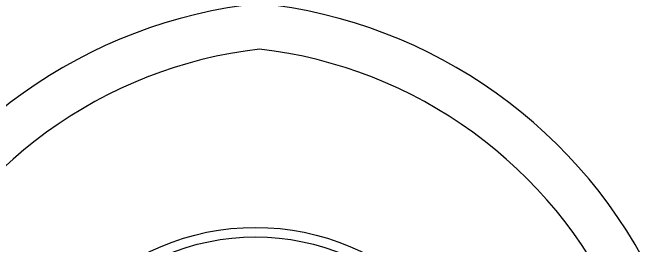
# Model space of a CAD drawing. Header units: inches. Extents: x 13054 to 48691, y 5623 to 20391.
# Drawn here: x 48394.74 to 48426.5, y 18861.93 to 18873.44 of the extents above; entities that cross this region are included whole.
import ezdxf

# ---------------------------------------------------------------- set-up
doc = ezdxf.new("R2010")
doc.units = ezdxf.units.IN
doc.header["$MEASUREMENT"] = 0

msp = doc.modelspace()

# ---------------------------------------------------------------- linework, layer by layer
at = {"transparency": 33554483}
for radius in [12, 11.526]:
    msp.add_circle((48406.76, 18850.813), radius, dxfattribs=at)
for centre, radius, start, end in [((48409.566, 18849.407), 24.64, 96.0577, 213.9193), ((48404.365, 18849.407), 24.64, 326.0807, 83.9423), ((48409.566, 18849.407), 22.39, 96.6691, 213.9193), ((48404.365, 18849.407), 22.39, 326.0807, 83.3309)]:
    msp.add_arc(centre, radius, start, end, dxfattribs=at)

doc.saveas('drawing.dxf')
